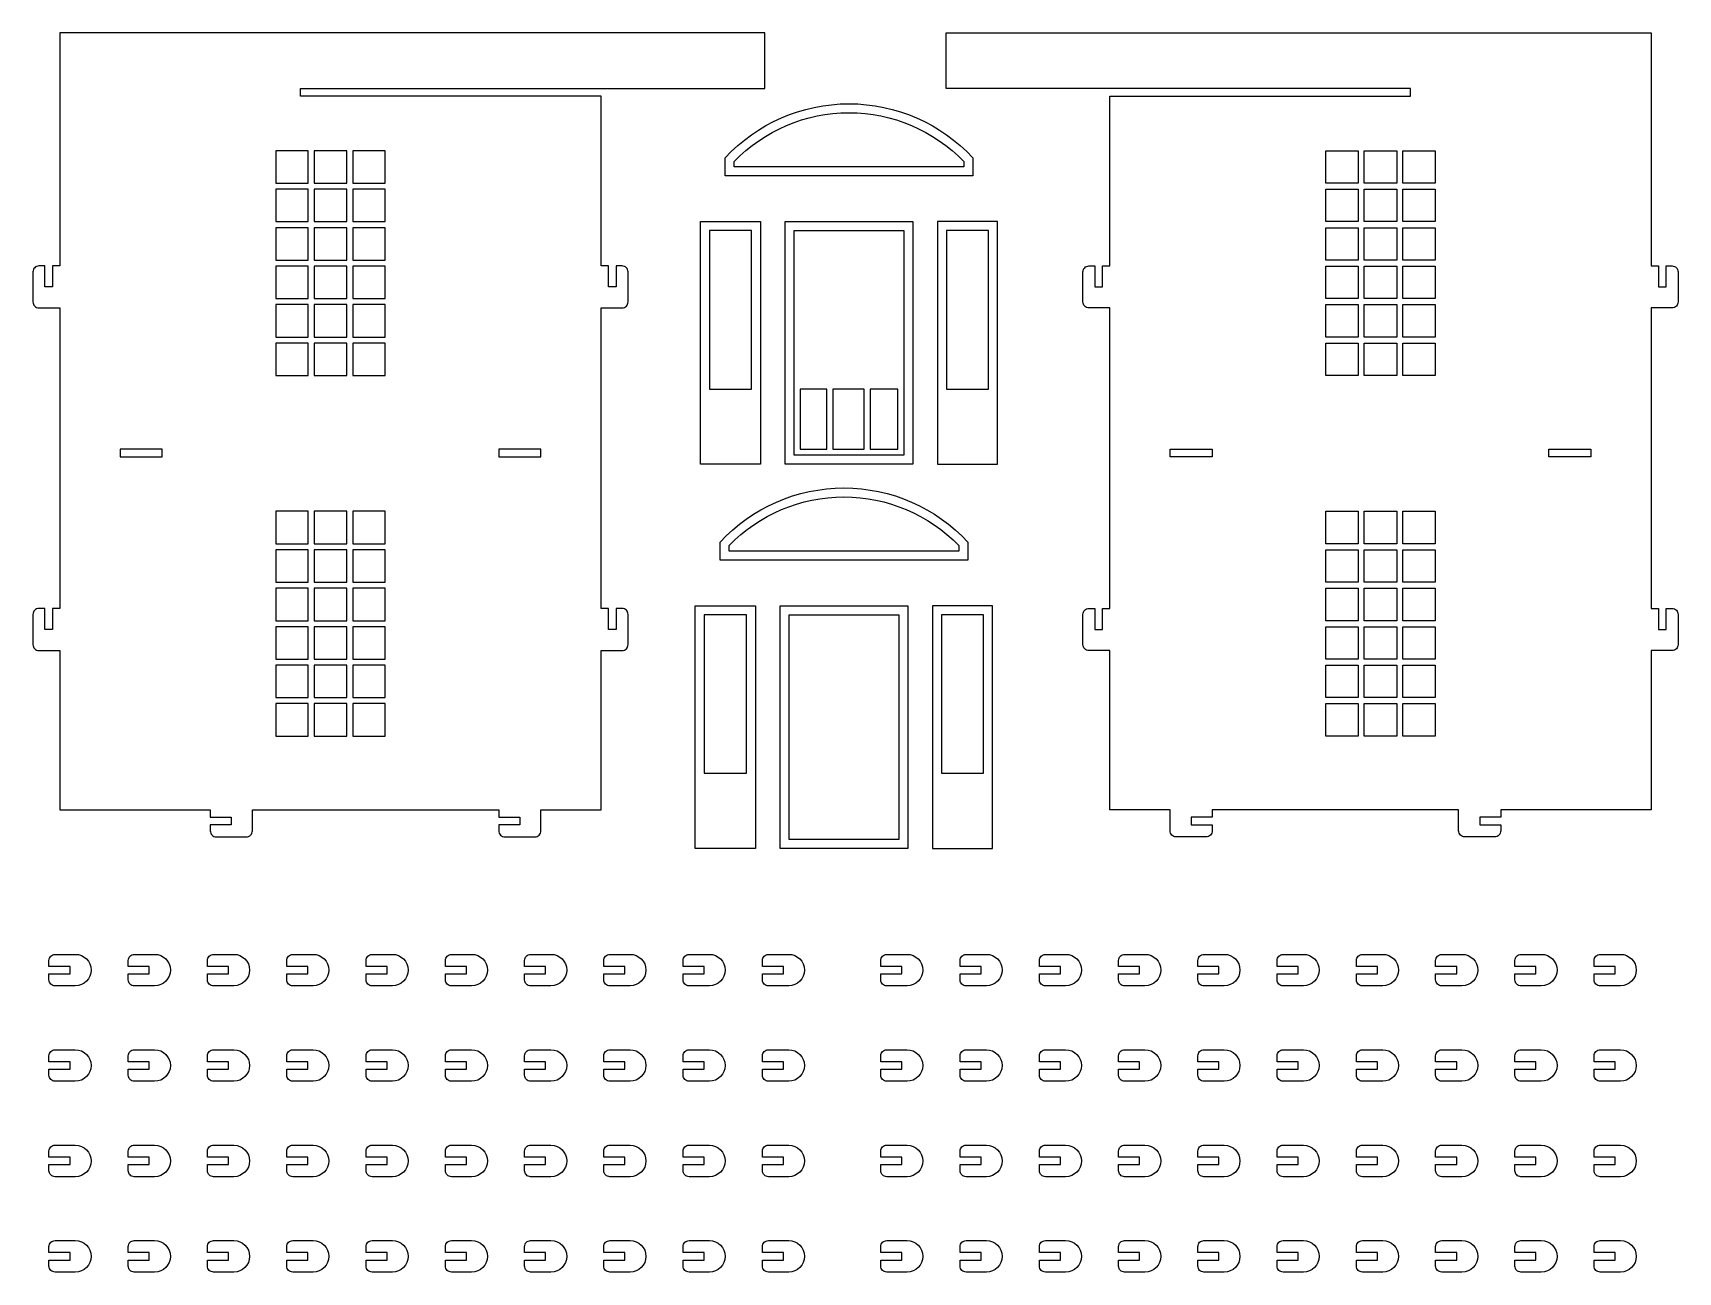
# Model space of a CAD drawing. Extents: x 9591 to 9820, y 1050 to 1177.
# Drawn here: x 9765.3 to 9820.1, y 1052.6 to 1093.8 of the extents above; entities that cross this region are included whole.
import ezdxf

# ---------------------------------------------------------------- set-up
doc = ezdxf.new("R2010")
doc.units = 0
doc.header["$MEASUREMENT"] = 0
doc.layers.add('LAYER_1', color=18, linetype='CONTINUOUS')

msp = doc.modelspace()

# ---------------------------------------------------------------- linework, layer by layer
at = {"layer": 'LAYER_1'}
for points in [[(9789.7, 1092.905), (9789.7, 1093.833), (9766.25, 1093.833), (9766.25, 1086.077), (9766, 1086.077), (9766, 1085.377), (9765.75, 1085.377), (9765.75, 1086.077), (9765.55, 1086.077, 0.414214), (9765.35, 1085.877), (9765.35, 1084.877, 0.414214), (9765.55, 1084.677), (9766.25, 1084.677), (9766.25, 1074.677), (9766, 1074.677), (9766, 1073.977), (9765.75, 1073.977), (9765.75, 1074.677), (9765.55, 1074.677, 0.414214), (9765.35, 1074.477), (9765.35, 1073.477, 0.414214), (9765.55, 1073.277), (9766.25, 1073.277), (9766.25, 1067.977), (9771.25, 1067.977), (9771.25, 1067.727), (9771.95, 1067.727), (9771.95, 1067.477), (9771.25, 1067.477), (9771.25, 1067.277, 0.414214), (9771.45, 1067.077), (9772.45, 1067.077, 0.414214), (9772.65, 1067.277), (9772.65, 1067.977), (9780.85, 1067.977), (9780.85, 1067.727), (9781.55, 1067.727), (9781.55, 1067.477), (9780.85, 1067.477), (9780.85, 1067.277, 0.414214), (9781.05, 1067.077), (9782.05, 1067.077, 0.414214), (9782.25, 1067.277), (9782.25, 1067.977), (9784.25, 1067.977), (9784.25, 1073.277), (9784.95, 1073.277, 0.414214), (9785.15, 1073.477), (9785.15, 1074.477, 0.414214), (9784.95, 1074.677), (9784.75, 1074.677), (9784.75, 1073.977), (9784.5, 1073.977), (9784.5, 1074.677), (9784.25, 1074.677), (9784.25, 1084.677), (9784.95, 1084.677, 0.414214), (9785.15, 1084.877), (9785.15, 1085.877, 0.414214), (9784.95, 1086.077), (9784.75, 1086.077), (9784.75, 1085.377), (9784.5, 1085.377), (9784.5, 1086.077), (9784.25, 1086.077), (9784.25, 1091.727), (9774.25, 1091.727), (9774.25, 1091.977), (9789.7, 1091.977)], [(9795.73, 1091.977), (9795.73, 1093.833), (9819.18, 1093.833), (9819.18, 1086.077), (9819.43, 1086.077), (9819.43, 1085.377), (9819.68, 1085.377), (9819.68, 1086.077), (9819.88, 1086.077, -0.414214), (9820.08, 1085.877), (9820.08, 1084.877, -0.414214), (9819.88, 1084.677), (9819.18, 1084.677), (9819.18, 1074.677), (9819.43, 1074.677), (9819.43, 1073.977), (9819.68, 1073.977), (9819.68, 1074.677), (9819.88, 1074.677, -0.414214), (9820.08, 1074.477), (9820.08, 1073.477, -0.414214), (9819.88, 1073.277), (9819.18, 1073.277), (9819.18, 1067.977), (9814.18, 1067.977), (9814.18, 1067.727), (9813.48, 1067.727), (9813.48, 1067.477), (9814.18, 1067.477), (9814.18, 1067.277, -0.414214), (9813.98, 1067.077), (9812.98, 1067.077, -0.414214), (9812.78, 1067.277), (9812.78, 1067.977), (9804.58, 1067.977), (9804.58, 1067.727), (9803.88, 1067.727), (9803.88, 1067.477), (9804.58, 1067.477), (9804.58, 1067.277, -0.414214), (9804.38, 1067.077), (9803.38, 1067.077, -0.414214), (9803.18, 1067.277), (9803.18, 1067.977), (9801.18, 1067.977), (9801.18, 1073.277), (9800.48, 1073.277, -0.414214), (9800.28, 1073.477), (9800.28, 1074.477, -0.414214), (9800.48, 1074.677), (9800.68, 1074.677), (9800.68, 1073.977), (9800.93, 1073.977), (9800.93, 1074.677), (9801.18, 1074.677), (9801.18, 1084.677), (9800.48, 1084.677, -0.414214), (9800.28, 1084.877), (9800.28, 1085.877, -0.414214), (9800.48, 1086.077), (9800.68, 1086.077), (9800.68, 1085.377), (9800.93, 1085.377), (9800.93, 1086.077), (9801.18, 1086.077), (9801.18, 1091.727), (9811.18, 1091.727), (9811.18, 1091.977)], [(9796.619, 1089.074), (9788.379, 1089.074), (9788.379, 1089.674, -0.436893), (9796.619, 1089.674)], [(9796.319, 1089.374), (9788.679, 1089.374), (9788.679, 1089.555, -0.423936), (9796.319, 1089.555)], [(9796.451, 1076.287), (9788.211, 1076.287), (9788.211, 1076.887, -0.436893), (9796.451, 1076.887)], [(9796.151, 1076.587), (9788.511, 1076.587), (9788.511, 1076.768, -0.423936), (9796.151, 1076.768)], [(9765.885, 1062.516), (9766.585, 1062.516), (9766.585, 1062.766), (9765.885, 1062.766), (9765.885, 1062.966, -0.414214), (9766.085, 1063.166), (9766.76, 1063.166, -1), (9766.76, 1062.116), (9766.085, 1062.116, -0.414214), (9765.885, 1062.316)], [(9768.522, 1062.516), (9769.222, 1062.516), (9769.222, 1062.766), (9768.522, 1062.766), (9768.522, 1062.966, -0.414214), (9768.722, 1063.166), (9769.397, 1063.166, -1), (9769.397, 1062.116), (9768.722, 1062.116, -0.414214), (9768.522, 1062.316)], [(9771.159, 1062.516), (9771.859, 1062.516), (9771.859, 1062.766), (9771.159, 1062.766), (9771.159, 1062.966, -0.414214), (9771.359, 1063.166), (9772.034, 1063.166, -1), (9772.034, 1062.116), (9771.359, 1062.116, -0.414214), (9771.159, 1062.316)], [(9773.796, 1062.516), (9774.496, 1062.516), (9774.496, 1062.766), (9773.796, 1062.766), (9773.796, 1062.966, -0.414214), (9773.996, 1063.166), (9774.671, 1063.166, -1), (9774.671, 1062.116), (9773.996, 1062.116, -0.414214), (9773.796, 1062.316)], [(9776.433, 1062.516), (9777.133, 1062.516), (9777.133, 1062.766), (9776.433, 1062.766), (9776.433, 1062.966, -0.414214), (9776.633, 1063.166), (9777.308, 1063.166, -1), (9777.308, 1062.116), (9776.633, 1062.116, -0.414214), (9776.433, 1062.316)], [(9779.07, 1062.516), (9779.77, 1062.516), (9779.77, 1062.766), (9779.07, 1062.766), (9779.07, 1062.966, -0.414214), (9779.27, 1063.166), (9779.945, 1063.166, -1), (9779.945, 1062.116), (9779.27, 1062.116, -0.414214), (9779.07, 1062.316)], [(9781.707, 1062.516), (9782.407, 1062.516), (9782.407, 1062.766), (9781.707, 1062.766), (9781.707, 1062.966, -0.414214), (9781.907, 1063.166), (9782.582, 1063.166, -1), (9782.582, 1062.116), (9781.907, 1062.116, -0.414214), (9781.707, 1062.316)], [(9784.343, 1062.516), (9785.043, 1062.516), (9785.043, 1062.766), (9784.343, 1062.766), (9784.343, 1062.966, -0.414214), (9784.543, 1063.166), (9785.218, 1063.166, -1), (9785.218, 1062.116), (9784.543, 1062.116, -0.414214), (9784.343, 1062.316)], [(9786.98, 1062.516), (9787.68, 1062.516), (9787.68, 1062.766), (9786.98, 1062.766), (9786.98, 1062.966, -0.414214), (9787.18, 1063.166), (9787.855, 1063.166, -1), (9787.855, 1062.116), (9787.18, 1062.116, -0.414214), (9786.98, 1062.316)], [(9789.617, 1062.516), (9790.317, 1062.516), (9790.317, 1062.766), (9789.617, 1062.766), (9789.617, 1062.966, -0.414214), (9789.817, 1063.166), (9790.492, 1063.166, -1), (9790.492, 1062.116), (9789.817, 1062.116, -0.414214), (9789.617, 1062.316)], [(9793.557, 1062.516), (9794.257, 1062.516), (9794.257, 1062.766), (9793.557, 1062.766), (9793.557, 1062.966, -0.414214), (9793.757, 1063.166), (9794.432, 1063.166, -1), (9794.432, 1062.116), (9793.757, 1062.116, -0.414214), (9793.557, 1062.316)], [(9796.194, 1062.516), (9796.894, 1062.516), (9796.894, 1062.766), (9796.194, 1062.766), (9796.194, 1062.966, -0.414214), (9796.394, 1063.166), (9797.069, 1063.166, -1), (9797.069, 1062.116), (9796.394, 1062.116, -0.414214), (9796.194, 1062.316)], [(9798.831, 1062.516), (9799.531, 1062.516), (9799.531, 1062.766), (9798.831, 1062.766), (9798.831, 1062.966, -0.414214), (9799.031, 1063.166), (9799.706, 1063.166, -1), (9799.706, 1062.116), (9799.031, 1062.116, -0.414214), (9798.831, 1062.316)], [(9801.468, 1062.516), (9802.168, 1062.516), (9802.168, 1062.766), (9801.468, 1062.766), (9801.468, 1062.966, -0.414214), (9801.668, 1063.166), (9802.343, 1063.166, -1), (9802.343, 1062.116), (9801.668, 1062.116, -0.414214), (9801.468, 1062.316)], [(9804.105, 1062.516), (9804.805, 1062.516), (9804.805, 1062.766), (9804.105, 1062.766), (9804.105, 1062.966, -0.414214), (9804.305, 1063.166), (9804.98, 1063.166, -1), (9804.98, 1062.116), (9804.305, 1062.116, -0.414214), (9804.105, 1062.316)], [(9806.742, 1062.516), (9807.442, 1062.516), (9807.442, 1062.766), (9806.742, 1062.766), (9806.742, 1062.966, -0.414214), (9806.942, 1063.166), (9807.617, 1063.166, -1), (9807.617, 1062.116), (9806.942, 1062.116, -0.414214), (9806.742, 1062.316)], [(9809.379, 1062.516), (9810.079, 1062.516), (9810.079, 1062.766), (9809.379, 1062.766), (9809.379, 1062.966, -0.414214), (9809.579, 1063.166), (9810.254, 1063.166, -1), (9810.254, 1062.116), (9809.579, 1062.116, -0.414214), (9809.379, 1062.316)], [(9812.015, 1062.516), (9812.715, 1062.516), (9812.715, 1062.766), (9812.015, 1062.766), (9812.015, 1062.966, -0.414214), (9812.215, 1063.166), (9812.89, 1063.166, -1), (9812.89, 1062.116), (9812.215, 1062.116, -0.414214), (9812.015, 1062.316)], [(9814.652, 1062.516), (9815.352, 1062.516), (9815.352, 1062.766), (9814.652, 1062.766), (9814.652, 1062.966, -0.414214), (9814.852, 1063.166), (9815.527, 1063.166, -1), (9815.527, 1062.116), (9814.852, 1062.116, -0.414214), (9814.652, 1062.316)], [(9817.289, 1062.516), (9817.989, 1062.516), (9817.989, 1062.766), (9817.289, 1062.766), (9817.289, 1062.966, -0.414214), (9817.489, 1063.166), (9818.164, 1063.166, -1), (9818.164, 1062.116), (9817.489, 1062.116, -0.414214), (9817.289, 1062.316)], [(9765.885, 1059.341), (9766.585, 1059.341), (9766.585, 1059.591), (9765.885, 1059.591), (9765.885, 1059.791, -0.414214), (9766.085, 1059.991), (9766.76, 1059.991, -1), (9766.76, 1058.941), (9766.085, 1058.941, -0.414214), (9765.885, 1059.141)], [(9768.522, 1059.341), (9769.222, 1059.341), (9769.222, 1059.591), (9768.522, 1059.591), (9768.522, 1059.791, -0.414214), (9768.722, 1059.991), (9769.397, 1059.991, -1), (9769.397, 1058.941), (9768.722, 1058.941, -0.414214), (9768.522, 1059.141)], [(9771.159, 1059.341), (9771.859, 1059.341), (9771.859, 1059.591), (9771.159, 1059.591), (9771.159, 1059.791, -0.414214), (9771.359, 1059.991), (9772.034, 1059.991, -1), (9772.034, 1058.941), (9771.359, 1058.941, -0.414214), (9771.159, 1059.141)], [(9773.796, 1059.341), (9774.496, 1059.341), (9774.496, 1059.591), (9773.796, 1059.591), (9773.796, 1059.791, -0.414214), (9773.996, 1059.991), (9774.671, 1059.991, -1), (9774.671, 1058.941), (9773.996, 1058.941, -0.414214), (9773.796, 1059.141)], [(9776.433, 1059.341), (9777.133, 1059.341), (9777.133, 1059.591), (9776.433, 1059.591), (9776.433, 1059.791, -0.414214), (9776.633, 1059.991), (9777.308, 1059.991, -1), (9777.308, 1058.941), (9776.633, 1058.941, -0.414214), (9776.433, 1059.141)], [(9779.07, 1059.341), (9779.77, 1059.341), (9779.77, 1059.591), (9779.07, 1059.591), (9779.07, 1059.791, -0.414214), (9779.27, 1059.991), (9779.945, 1059.991, -1), (9779.945, 1058.941), (9779.27, 1058.941, -0.414214), (9779.07, 1059.141)], [(9781.707, 1059.341), (9782.407, 1059.341), (9782.407, 1059.591), (9781.707, 1059.591), (9781.707, 1059.791, -0.414214), (9781.907, 1059.991), (9782.582, 1059.991, -1), (9782.582, 1058.941), (9781.907, 1058.941, -0.414214), (9781.707, 1059.141)], [(9784.343, 1059.341), (9785.043, 1059.341), (9785.043, 1059.591), (9784.343, 1059.591), (9784.343, 1059.791, -0.414214), (9784.543, 1059.991), (9785.218, 1059.991, -1), (9785.218, 1058.941), (9784.543, 1058.941, -0.414214), (9784.343, 1059.141)], [(9786.98, 1059.341), (9787.68, 1059.341), (9787.68, 1059.591), (9786.98, 1059.591), (9786.98, 1059.791, -0.414214), (9787.18, 1059.991), (9787.855, 1059.991, -1), (9787.855, 1058.941), (9787.18, 1058.941, -0.414214), (9786.98, 1059.141)], [(9789.617, 1059.341), (9790.317, 1059.341), (9790.317, 1059.591), (9789.617, 1059.591), (9789.617, 1059.791, -0.414214), (9789.817, 1059.991), (9790.492, 1059.991, -1), (9790.492, 1058.941), (9789.817, 1058.941, -0.414214), (9789.617, 1059.141)], [(9793.557, 1059.341), (9794.257, 1059.341), (9794.257, 1059.591), (9793.557, 1059.591), (9793.557, 1059.791, -0.414214), (9793.757, 1059.991), (9794.432, 1059.991, -1), (9794.432, 1058.941), (9793.757, 1058.941, -0.414214), (9793.557, 1059.141)], [(9796.194, 1059.341), (9796.894, 1059.341), (9796.894, 1059.591), (9796.194, 1059.591), (9796.194, 1059.791, -0.414214), (9796.394, 1059.991), (9797.069, 1059.991, -1), (9797.069, 1058.941), (9796.394, 1058.941, -0.414214), (9796.194, 1059.141)], [(9798.831, 1059.341), (9799.531, 1059.341), (9799.531, 1059.591), (9798.831, 1059.591), (9798.831, 1059.791, -0.414214), (9799.031, 1059.991), (9799.706, 1059.991, -1), (9799.706, 1058.941), (9799.031, 1058.941, -0.414214), (9798.831, 1059.141)], [(9801.468, 1059.341), (9802.168, 1059.341), (9802.168, 1059.591), (9801.468, 1059.591), (9801.468, 1059.791, -0.414214), (9801.668, 1059.991), (9802.343, 1059.991, -1), (9802.343, 1058.941), (9801.668, 1058.941, -0.414214), (9801.468, 1059.141)], [(9804.105, 1059.341), (9804.805, 1059.341), (9804.805, 1059.591), (9804.105, 1059.591), (9804.105, 1059.791, -0.414214), (9804.305, 1059.991), (9804.98, 1059.991, -1), (9804.98, 1058.941), (9804.305, 1058.941, -0.414214), (9804.105, 1059.141)], [(9806.742, 1059.341), (9807.442, 1059.341), (9807.442, 1059.591), (9806.742, 1059.591), (9806.742, 1059.791, -0.414214), (9806.942, 1059.991), (9807.617, 1059.991, -1), (9807.617, 1058.941), (9806.942, 1058.941, -0.414214), (9806.742, 1059.141)], [(9809.379, 1059.341), (9810.079, 1059.341), (9810.079, 1059.591), (9809.379, 1059.591), (9809.379, 1059.791, -0.414214), (9809.579, 1059.991), (9810.254, 1059.991, -1), (9810.254, 1058.941), (9809.579, 1058.941, -0.414214), (9809.379, 1059.141)], [(9812.015, 1059.341), (9812.715, 1059.341), (9812.715, 1059.591), (9812.015, 1059.591), (9812.015, 1059.791, -0.414214), (9812.215, 1059.991), (9812.89, 1059.991, -1), (9812.89, 1058.941), (9812.215, 1058.941, -0.414214), (9812.015, 1059.141)], [(9814.652, 1059.341), (9815.352, 1059.341), (9815.352, 1059.591), (9814.652, 1059.591), (9814.652, 1059.791, -0.414214), (9814.852, 1059.991), (9815.527, 1059.991, -1), (9815.527, 1058.941), (9814.852, 1058.941, -0.414214), (9814.652, 1059.141)], [(9817.289, 1059.341), (9817.989, 1059.341), (9817.989, 1059.591), (9817.289, 1059.591), (9817.289, 1059.791, -0.414214), (9817.489, 1059.991), (9818.164, 1059.991, -1), (9818.164, 1058.941), (9817.489, 1058.941, -0.414214), (9817.289, 1059.141)], [(9765.885, 1056.166), (9766.585, 1056.166), (9766.585, 1056.416), (9765.885, 1056.416), (9765.885, 1056.616, -0.414214), (9766.085, 1056.816), (9766.76, 1056.816, -1), (9766.76, 1055.766), (9766.085, 1055.766, -0.414214), (9765.885, 1055.966)], [(9768.522, 1056.166), (9769.222, 1056.166), (9769.222, 1056.416), (9768.522, 1056.416), (9768.522, 1056.616, -0.414214), (9768.722, 1056.816), (9769.397, 1056.816, -1), (9769.397, 1055.766), (9768.722, 1055.766, -0.414214), (9768.522, 1055.966)], [(9771.159, 1056.166), (9771.859, 1056.166), (9771.859, 1056.416), (9771.159, 1056.416), (9771.159, 1056.616, -0.414214), (9771.359, 1056.816), (9772.034, 1056.816, -1), (9772.034, 1055.766), (9771.359, 1055.766, -0.414214), (9771.159, 1055.966)], [(9773.796, 1056.166), (9774.496, 1056.166), (9774.496, 1056.416), (9773.796, 1056.416), (9773.796, 1056.616, -0.414214), (9773.996, 1056.816), (9774.671, 1056.816, -1), (9774.671, 1055.766), (9773.996, 1055.766, -0.414214), (9773.796, 1055.966)], [(9776.433, 1056.166), (9777.133, 1056.166), (9777.133, 1056.416), (9776.433, 1056.416), (9776.433, 1056.616, -0.414214), (9776.633, 1056.816), (9777.308, 1056.816, -1), (9777.308, 1055.766), (9776.633, 1055.766, -0.414214), (9776.433, 1055.966)], [(9779.07, 1056.166), (9779.77, 1056.166), (9779.77, 1056.416), (9779.07, 1056.416), (9779.07, 1056.616, -0.414214), (9779.27, 1056.816), (9779.945, 1056.816, -1), (9779.945, 1055.766), (9779.27, 1055.766, -0.414214), (9779.07, 1055.966)], [(9781.707, 1056.166), (9782.407, 1056.166), (9782.407, 1056.416), (9781.707, 1056.416), (9781.707, 1056.616, -0.414214), (9781.907, 1056.816), (9782.582, 1056.816, -1), (9782.582, 1055.766), (9781.907, 1055.766, -0.414214), (9781.707, 1055.966)], [(9784.343, 1056.166), (9785.043, 1056.166), (9785.043, 1056.416), (9784.343, 1056.416), (9784.343, 1056.616, -0.414214), (9784.543, 1056.816), (9785.218, 1056.816, -1), (9785.218, 1055.766), (9784.543, 1055.766, -0.414214), (9784.343, 1055.966)], [(9786.98, 1056.166), (9787.68, 1056.166), (9787.68, 1056.416), (9786.98, 1056.416), (9786.98, 1056.616, -0.414214), (9787.18, 1056.816), (9787.855, 1056.816, -1), (9787.855, 1055.766), (9787.18, 1055.766, -0.414214), (9786.98, 1055.966)], [(9789.617, 1056.166), (9790.317, 1056.166), (9790.317, 1056.416), (9789.617, 1056.416), (9789.617, 1056.616, -0.414214), (9789.817, 1056.816), (9790.492, 1056.816, -1), (9790.492, 1055.766), (9789.817, 1055.766, -0.414214), (9789.617, 1055.966)], [(9793.557, 1056.166), (9794.257, 1056.166), (9794.257, 1056.416), (9793.557, 1056.416), (9793.557, 1056.616, -0.414214), (9793.757, 1056.816), (9794.432, 1056.816, -1), (9794.432, 1055.766), (9793.757, 1055.766, -0.414214), (9793.557, 1055.966)], [(9796.194, 1056.166), (9796.894, 1056.166), (9796.894, 1056.416), (9796.194, 1056.416), (9796.194, 1056.616, -0.414214), (9796.394, 1056.816), (9797.069, 1056.816, -1), (9797.069, 1055.766), (9796.394, 1055.766, -0.414214), (9796.194, 1055.966)], [(9798.831, 1056.166), (9799.531, 1056.166), (9799.531, 1056.416), (9798.831, 1056.416), (9798.831, 1056.616, -0.414214), (9799.031, 1056.816), (9799.706, 1056.816, -1), (9799.706, 1055.766), (9799.031, 1055.766, -0.414214), (9798.831, 1055.966)], [(9801.468, 1056.166), (9802.168, 1056.166), (9802.168, 1056.416), (9801.468, 1056.416), (9801.468, 1056.616, -0.414214), (9801.668, 1056.816), (9802.343, 1056.816, -1), (9802.343, 1055.766), (9801.668, 1055.766, -0.414214), (9801.468, 1055.966)], [(9804.105, 1056.166), (9804.805, 1056.166), (9804.805, 1056.416), (9804.105, 1056.416), (9804.105, 1056.616, -0.414214), (9804.305, 1056.816), (9804.98, 1056.816, -1), (9804.98, 1055.766), (9804.305, 1055.766, -0.414214), (9804.105, 1055.966)], [(9806.742, 1056.166), (9807.442, 1056.166), (9807.442, 1056.416), (9806.742, 1056.416), (9806.742, 1056.616, -0.414214), (9806.942, 1056.816), (9807.617, 1056.816, -1), (9807.617, 1055.766), (9806.942, 1055.766, -0.414214), (9806.742, 1055.966)], [(9809.379, 1056.166), (9810.079, 1056.166), (9810.079, 1056.416), (9809.379, 1056.416), (9809.379, 1056.616, -0.414214), (9809.579, 1056.816), (9810.254, 1056.816, -1), (9810.254, 1055.766), (9809.579, 1055.766, -0.414214), (9809.379, 1055.966)], [(9812.015, 1056.166), (9812.715, 1056.166), (9812.715, 1056.416), (9812.015, 1056.416), (9812.015, 1056.616, -0.414214), (9812.215, 1056.816), (9812.89, 1056.816, -1), (9812.89, 1055.766), (9812.215, 1055.766, -0.414214), (9812.015, 1055.966)], [(9814.652, 1056.166), (9815.352, 1056.166), (9815.352, 1056.416), (9814.652, 1056.416), (9814.652, 1056.616, -0.414214), (9814.852, 1056.816), (9815.527, 1056.816, -1), (9815.527, 1055.766), (9814.852, 1055.766, -0.414214), (9814.652, 1055.966)], [(9817.289, 1056.166), (9817.989, 1056.166), (9817.989, 1056.416), (9817.289, 1056.416), (9817.289, 1056.616, -0.414214), (9817.489, 1056.816), (9818.164, 1056.816, -1), (9818.164, 1055.766), (9817.489, 1055.766, -0.414214), (9817.289, 1055.966)], [(9765.885, 1052.99), (9766.585, 1052.99), (9766.585, 1053.24), (9765.885, 1053.24), (9765.885, 1053.44, -0.414214), (9766.085, 1053.64), (9766.76, 1053.64, -1), (9766.76, 1052.59), (9766.085, 1052.59, -0.414214), (9765.885, 1052.79)], [(9768.522, 1052.99), (9769.222, 1052.99), (9769.222, 1053.24), (9768.522, 1053.24), (9768.522, 1053.44, -0.414214), (9768.722, 1053.64), (9769.397, 1053.64, -1), (9769.397, 1052.59), (9768.722, 1052.59, -0.414214), (9768.522, 1052.79)], [(9771.159, 1052.99), (9771.859, 1052.99), (9771.859, 1053.24), (9771.159, 1053.24), (9771.159, 1053.44, -0.414214), (9771.359, 1053.64), (9772.034, 1053.64, -1), (9772.034, 1052.59), (9771.359, 1052.59, -0.414214), (9771.159, 1052.79)], [(9773.796, 1052.99), (9774.496, 1052.99), (9774.496, 1053.24), (9773.796, 1053.24), (9773.796, 1053.44, -0.414214), (9773.996, 1053.64), (9774.671, 1053.64, -1), (9774.671, 1052.59), (9773.996, 1052.59, -0.414214), (9773.796, 1052.79)], [(9776.433, 1052.99), (9777.133, 1052.99), (9777.133, 1053.24), (9776.433, 1053.24), (9776.433, 1053.44, -0.414214), (9776.633, 1053.64), (9777.308, 1053.64, -1), (9777.308, 1052.59), (9776.633, 1052.59, -0.414214), (9776.433, 1052.79)], [(9779.07, 1052.99), (9779.77, 1052.99), (9779.77, 1053.24), (9779.07, 1053.24), (9779.07, 1053.44, -0.414214), (9779.27, 1053.64), (9779.945, 1053.64, -1), (9779.945, 1052.59), (9779.27, 1052.59, -0.414214), (9779.07, 1052.79)], [(9781.707, 1052.99), (9782.407, 1052.99), (9782.407, 1053.24), (9781.707, 1053.24), (9781.707, 1053.44, -0.414214), (9781.907, 1053.64), (9782.582, 1053.64, -1), (9782.582, 1052.59), (9781.907, 1052.59, -0.414214), (9781.707, 1052.79)], [(9784.343, 1052.99), (9785.043, 1052.99), (9785.043, 1053.24), (9784.343, 1053.24), (9784.343, 1053.44, -0.414214), (9784.543, 1053.64), (9785.218, 1053.64, -1), (9785.218, 1052.59), (9784.543, 1052.59, -0.414214), (9784.343, 1052.79)], [(9786.98, 1052.99), (9787.68, 1052.99), (9787.68, 1053.24), (9786.98, 1053.24), (9786.98, 1053.44, -0.414214), (9787.18, 1053.64), (9787.855, 1053.64, -1), (9787.855, 1052.59), (9787.18, 1052.59, -0.414214), (9786.98, 1052.79)], [(9789.617, 1052.99), (9790.317, 1052.99), (9790.317, 1053.24), (9789.617, 1053.24), (9789.617, 1053.44, -0.414214), (9789.817, 1053.64), (9790.492, 1053.64, -1), (9790.492, 1052.59), (9789.817, 1052.59, -0.414214), (9789.617, 1052.79)], [(9793.557, 1052.99), (9794.257, 1052.99), (9794.257, 1053.24), (9793.557, 1053.24), (9793.557, 1053.44, -0.414214), (9793.757, 1053.64), (9794.432, 1053.64, -1), (9794.432, 1052.59), (9793.757, 1052.59, -0.414214), (9793.557, 1052.79)], [(9796.194, 1052.99), (9796.894, 1052.99), (9796.894, 1053.24), (9796.194, 1053.24), (9796.194, 1053.44, -0.414214), (9796.394, 1053.64), (9797.069, 1053.64, -1), (9797.069, 1052.59), (9796.394, 1052.59, -0.414214), (9796.194, 1052.79)], [(9798.831, 1052.99), (9799.531, 1052.99), (9799.531, 1053.24), (9798.831, 1053.24), (9798.831, 1053.44, -0.414214), (9799.031, 1053.64), (9799.706, 1053.64, -1), (9799.706, 1052.59), (9799.031, 1052.59, -0.414214), (9798.831, 1052.79)], [(9801.468, 1052.99), (9802.168, 1052.99), (9802.168, 1053.24), (9801.468, 1053.24), (9801.468, 1053.44, -0.414214), (9801.668, 1053.64), (9802.343, 1053.64, -1), (9802.343, 1052.59), (9801.668, 1052.59, -0.414214), (9801.468, 1052.79)], [(9804.105, 1052.99), (9804.805, 1052.99), (9804.805, 1053.24), (9804.105, 1053.24), (9804.105, 1053.44, -0.414214), (9804.305, 1053.64), (9804.98, 1053.64, -1), (9804.98, 1052.59), (9804.305, 1052.59, -0.414214), (9804.105, 1052.79)], [(9806.742, 1052.99), (9807.442, 1052.99), (9807.442, 1053.24), (9806.742, 1053.24), (9806.742, 1053.44, -0.414214), (9806.942, 1053.64), (9807.617, 1053.64, -1), (9807.617, 1052.59), (9806.942, 1052.59, -0.414214), (9806.742, 1052.79)], [(9809.379, 1052.99), (9810.079, 1052.99), (9810.079, 1053.24), (9809.379, 1053.24), (9809.379, 1053.44, -0.414214), (9809.579, 1053.64), (9810.254, 1053.64, -1), (9810.254, 1052.59), (9809.579, 1052.59, -0.414214), (9809.379, 1052.79)], [(9812.015, 1052.99), (9812.715, 1052.99), (9812.715, 1053.24), (9812.015, 1053.24), (9812.015, 1053.44, -0.414214), (9812.215, 1053.64), (9812.89, 1053.64, -1), (9812.89, 1052.59), (9812.215, 1052.59, -0.414214), (9812.015, 1052.79)], [(9814.652, 1052.99), (9815.352, 1052.99), (9815.352, 1053.24), (9814.652, 1053.24), (9814.652, 1053.44, -0.414214), (9814.852, 1053.64), (9815.527, 1053.64, -1), (9815.527, 1052.59), (9814.852, 1052.59, -0.414214), (9814.652, 1052.79)], [(9817.289, 1052.99), (9817.989, 1052.99), (9817.989, 1053.24), (9817.289, 1053.24), (9817.289, 1053.44, -0.414214), (9817.489, 1053.64), (9818.164, 1053.64, -1), (9818.164, 1052.59), (9817.489, 1052.59, -0.414214), (9817.289, 1052.79)]]:
    msp.add_lwpolyline(points, format="xyb", close=True, dxfattribs=at)
for points in [[(9773.43, 1088.83), (9774.51, 1088.83), (9774.51, 1089.91), (9773.43, 1089.91)], [(9774.71, 1088.83), (9775.79, 1088.83), (9775.79, 1089.91), (9774.71, 1089.91)], [(9775.99, 1088.83), (9777.07, 1088.83), (9777.07, 1089.91), (9775.99, 1089.91)], [(9809.44, 1088.83), (9808.36, 1088.83), (9808.36, 1089.91), (9809.44, 1089.91)], [(9810.72, 1088.83), (9809.64, 1088.83), (9809.64, 1089.91), (9810.72, 1089.91)], [(9812, 1088.83), (9810.92, 1088.83), (9810.92, 1089.91), (9812, 1089.91)], [(9773.43, 1087.55), (9774.51, 1087.55), (9774.51, 1088.63), (9773.43, 1088.63)], [(9774.71, 1087.55), (9775.79, 1087.55), (9775.79, 1088.63), (9774.71, 1088.63)], [(9775.99, 1087.55), (9777.07, 1087.55), (9777.07, 1088.63), (9775.99, 1088.63)], [(9809.44, 1087.55), (9808.36, 1087.55), (9808.36, 1088.63), (9809.44, 1088.63)], [(9810.72, 1087.55), (9809.64, 1087.55), (9809.64, 1088.63), (9810.72, 1088.63)], [(9812, 1087.55), (9810.92, 1087.55), (9810.92, 1088.63), (9812, 1088.63)], [(9789.554, 1079.477), (9787.554, 1079.477), (9787.554, 1087.557), (9789.554, 1087.557)], [(9794.619, 1087.557), (9794.619, 1079.477), (9790.379, 1079.477), (9790.379, 1087.557)], [(9795.444, 1079.477), (9797.444, 1079.477), (9797.444, 1087.557), (9795.444, 1087.557)], [(9773.43, 1086.27), (9774.51, 1086.27), (9774.51, 1087.35), (9773.43, 1087.35)], [(9774.71, 1086.27), (9775.79, 1086.27), (9775.79, 1087.35), (9774.71, 1087.35)], [(9775.99, 1086.27), (9777.07, 1086.27), (9777.07, 1087.35), (9775.99, 1087.35)], [(9787.854, 1081.977), (9789.254, 1081.977), (9789.254, 1087.257), (9787.854, 1087.257)], [(9790.679, 1087.257), (9794.319, 1087.257), (9794.319, 1079.777), (9790.679, 1079.777)], [(9795.744, 1081.977), (9797.144, 1081.977), (9797.144, 1087.257), (9795.744, 1087.257)], [(9809.44, 1086.27), (9808.36, 1086.27), (9808.36, 1087.35), (9809.44, 1087.35)], [(9810.72, 1086.27), (9809.64, 1086.27), (9809.64, 1087.35), (9810.72, 1087.35)], [(9812, 1086.27), (9810.92, 1086.27), (9810.92, 1087.35), (9812, 1087.35)], [(9773.43, 1084.99), (9774.51, 1084.99), (9774.51, 1086.07), (9773.43, 1086.07)], [(9774.71, 1084.99), (9775.79, 1084.99), (9775.79, 1086.07), (9774.71, 1086.07)], [(9775.99, 1084.99), (9777.07, 1084.99), (9777.07, 1086.07), (9775.99, 1086.07)], [(9809.44, 1084.99), (9808.36, 1084.99), (9808.36, 1086.07), (9809.44, 1086.07)], [(9810.72, 1084.99), (9809.64, 1084.99), (9809.64, 1086.07), (9810.72, 1086.07)], [(9812, 1084.99), (9810.92, 1084.99), (9810.92, 1086.07), (9812, 1086.07)], [(9773.43, 1083.71), (9774.51, 1083.71), (9774.51, 1084.79), (9773.43, 1084.79)], [(9774.71, 1083.71), (9775.79, 1083.71), (9775.79, 1084.79), (9774.71, 1084.79)], [(9775.99, 1083.71), (9777.07, 1083.71), (9777.07, 1084.79), (9775.99, 1084.79)], [(9809.44, 1083.71), (9808.36, 1083.71), (9808.36, 1084.79), (9809.44, 1084.79)], [(9810.72, 1083.71), (9809.64, 1083.71), (9809.64, 1084.79), (9810.72, 1084.79)], [(9812, 1083.71), (9810.92, 1083.71), (9810.92, 1084.79), (9812, 1084.79)], [(9773.43, 1082.43), (9774.51, 1082.43), (9774.51, 1083.51), (9773.43, 1083.51)], [(9774.71, 1082.43), (9775.79, 1082.43), (9775.79, 1083.51), (9774.71, 1083.51)], [(9775.99, 1082.43), (9777.07, 1082.43), (9777.07, 1083.51), (9775.99, 1083.51)], [(9809.44, 1082.43), (9808.36, 1082.43), (9808.36, 1083.51), (9809.44, 1083.51)], [(9810.72, 1082.43), (9809.64, 1082.43), (9809.64, 1083.51), (9810.72, 1083.51)], [(9812, 1082.43), (9810.92, 1082.43), (9810.92, 1083.51), (9812, 1083.51)], [(9790.879, 1079.977), (9791.759, 1079.977), (9791.759, 1081.977), (9790.879, 1081.977)], [(9791.959, 1079.977), (9793.006, 1079.977), (9793.006, 1081.977), (9791.959, 1081.977)], [(9793.206, 1079.977), (9794.119, 1079.977), (9794.119, 1081.977), (9793.206, 1081.977)], [(9768.25, 1079.727), (9769.65, 1079.727), (9769.65, 1079.977), (9768.25, 1079.977)], [(9780.85, 1079.727), (9782.25, 1079.727), (9782.25, 1079.977), (9780.85, 1079.977)], [(9804.58, 1079.727), (9803.18, 1079.727), (9803.18, 1079.977), (9804.58, 1079.977)], [(9817.18, 1079.727), (9815.78, 1079.727), (9815.78, 1079.977), (9817.18, 1079.977)], [(9773.43, 1076.83), (9774.51, 1076.83), (9774.51, 1077.91), (9773.43, 1077.91)], [(9774.71, 1076.83), (9775.79, 1076.83), (9775.79, 1077.91), (9774.71, 1077.91)], [(9775.99, 1076.83), (9777.07, 1076.83), (9777.07, 1077.91), (9775.99, 1077.91)], [(9809.44, 1076.83), (9808.36, 1076.83), (9808.36, 1077.91), (9809.44, 1077.91)], [(9810.72, 1076.83), (9809.64, 1076.83), (9809.64, 1077.91), (9810.72, 1077.91)], [(9812, 1076.83), (9810.92, 1076.83), (9810.92, 1077.91), (9812, 1077.91)], [(9773.43, 1075.55), (9774.51, 1075.55), (9774.51, 1076.63), (9773.43, 1076.63)], [(9774.71, 1075.55), (9775.79, 1075.55), (9775.79, 1076.63), (9774.71, 1076.63)], [(9775.99, 1075.55), (9777.07, 1075.55), (9777.07, 1076.63), (9775.99, 1076.63)], [(9809.44, 1075.55), (9808.36, 1075.55), (9808.36, 1076.63), (9809.44, 1076.63)], [(9810.72, 1075.55), (9809.64, 1075.55), (9809.64, 1076.63), (9810.72, 1076.63)], [(9812, 1075.55), (9810.92, 1075.55), (9810.92, 1076.63), (9812, 1076.63)], [(9773.43, 1074.27), (9774.51, 1074.27), (9774.51, 1075.35), (9773.43, 1075.35)], [(9774.71, 1074.27), (9775.79, 1074.27), (9775.79, 1075.35), (9774.71, 1075.35)], [(9775.99, 1074.27), (9777.07, 1074.27), (9777.07, 1075.35), (9775.99, 1075.35)], [(9809.44, 1074.27), (9808.36, 1074.27), (9808.36, 1075.35), (9809.44, 1075.35)], [(9810.72, 1074.27), (9809.64, 1074.27), (9809.64, 1075.35), (9810.72, 1075.35)], [(9812, 1074.27), (9810.92, 1074.27), (9810.92, 1075.35), (9812, 1075.35)], [(9789.386, 1066.69), (9787.386, 1066.69), (9787.386, 1074.77), (9789.386, 1074.77)], [(9787.686, 1069.19), (9789.086, 1069.19), (9789.086, 1074.47), (9787.686, 1074.47)], [(9794.451, 1074.77), (9794.451, 1066.69), (9790.211, 1066.69), (9790.211, 1074.77)], [(9790.511, 1074.47), (9794.151, 1074.47), (9794.151, 1066.99), (9790.511, 1066.99)], [(9795.276, 1066.69), (9797.276, 1066.69), (9797.276, 1074.77), (9795.276, 1074.77)], [(9795.576, 1069.19), (9796.976, 1069.19), (9796.976, 1074.47), (9795.576, 1074.47)], [(9773.43, 1072.99), (9774.51, 1072.99), (9774.51, 1074.07), (9773.43, 1074.07)], [(9774.71, 1072.99), (9775.79, 1072.99), (9775.79, 1074.07), (9774.71, 1074.07)], [(9775.99, 1072.99), (9777.07, 1072.99), (9777.07, 1074.07), (9775.99, 1074.07)], [(9809.44, 1072.99), (9808.36, 1072.99), (9808.36, 1074.07), (9809.44, 1074.07)], [(9810.72, 1072.99), (9809.64, 1072.99), (9809.64, 1074.07), (9810.72, 1074.07)], [(9812, 1072.99), (9810.92, 1072.99), (9810.92, 1074.07), (9812, 1074.07)], [(9773.43, 1071.71), (9774.51, 1071.71), (9774.51, 1072.79), (9773.43, 1072.79)], [(9774.71, 1071.71), (9775.79, 1071.71), (9775.79, 1072.79), (9774.71, 1072.79)], [(9775.99, 1071.71), (9777.07, 1071.71), (9777.07, 1072.79), (9775.99, 1072.79)], [(9809.44, 1071.71), (9808.36, 1071.71), (9808.36, 1072.79), (9809.44, 1072.79)], [(9810.72, 1071.71), (9809.64, 1071.71), (9809.64, 1072.79), (9810.72, 1072.79)], [(9812, 1071.71), (9810.92, 1071.71), (9810.92, 1072.79), (9812, 1072.79)], [(9773.43, 1070.43), (9774.51, 1070.43), (9774.51, 1071.51), (9773.43, 1071.51)], [(9774.71, 1070.43), (9775.79, 1070.43), (9775.79, 1071.51), (9774.71, 1071.51)], [(9775.99, 1070.43), (9777.07, 1070.43), (9777.07, 1071.51), (9775.99, 1071.51)], [(9809.44, 1070.43), (9808.36, 1070.43), (9808.36, 1071.51), (9809.44, 1071.51)], [(9810.72, 1070.43), (9809.64, 1070.43), (9809.64, 1071.51), (9810.72, 1071.51)], [(9812, 1070.43), (9810.92, 1070.43), (9810.92, 1071.51), (9812, 1071.51)]]:
    msp.add_lwpolyline(points, close=True, dxfattribs=at)

doc.saveas('drawing.dxf')
